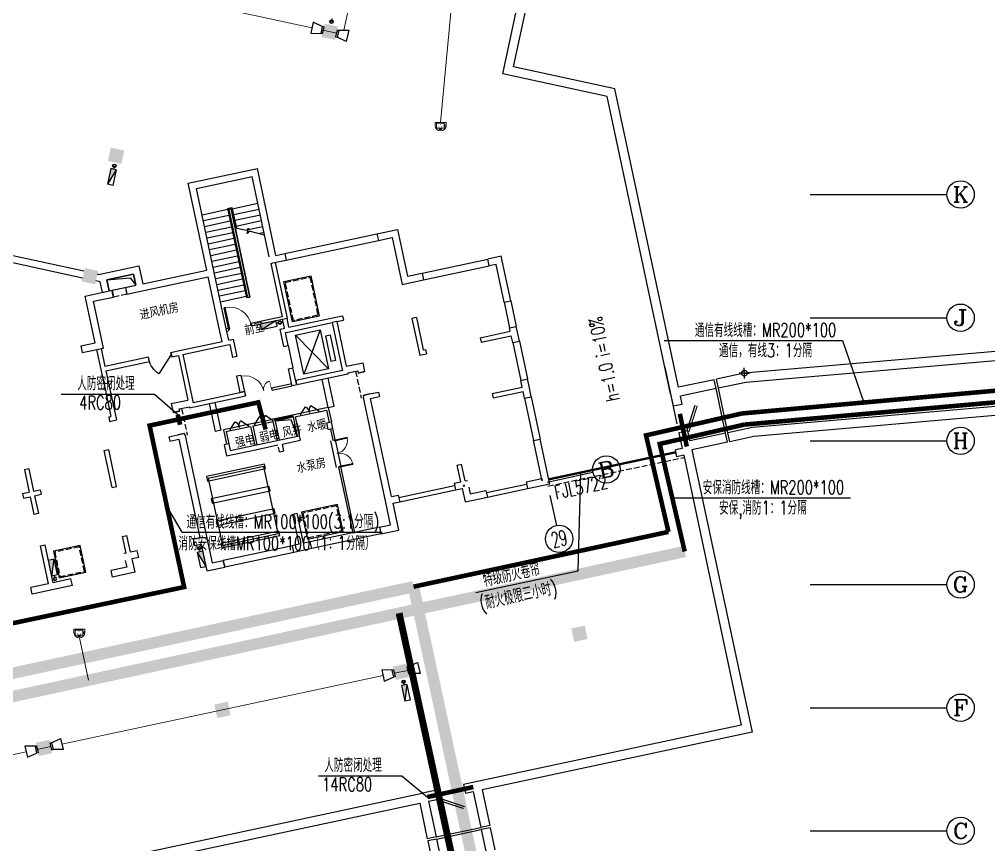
# Model space of a CAD drawing. Extents: x 791398 to 2325386, y -987887 to -518217.
# Drawn here: x 1611487 to 1653975, y -838658 to -802477 of the extents above; entities that cross this region are included whole.
import ezdxf
from ezdxf.enums import TextEntityAlignment as Align

# ---------------------------------------------------------------- set-up
doc = ezdxf.new("R2010")
doc.units = 0
doc.header["$LTSCALE"] = 1000
doc.header["$MEASUREMENT"] = 0
for name, pattern in [('BORDER', [1.75, 0.5, -0.25, 0.5, -0.25, 0, -0.25]), ('DASH', [0.35, 0.25, -0.1]), ('DASHEDX2', [1.5, 1, -0.5])]:
    doc.linetypes.add(name, pattern=pattern)
for name, color, linetype in [('AXIS', 3, 'Continuous'), ('AXIS_TEXT', 7, 'Continuous'), ('COLUMN', 252, 'Continuous'), ('HT-TEXT', 7, 'Continuous'), ('JPS-J', 6, 'Continuous'), ('JPS-X', 1, 'BORDER'), ('JPS-XHS', 7, 'Continuous'), ('LVTRY', 6, 'Continuous'), ('PROMPT', 1, 'Continuous'), ('PS房间字', 3, 'Continuous'), ('PUB_DIM', 3, 'Continuous'), ('RD-equip', 3, 'Continuous'), ('RD-text', 4, 'Continuous'), ('STAIR', 9, 'Continuous'), ('TEXT', 7, 'Continuous'), ('WALL', 8, 'Continuous'), ('WINDOW', 8, 'Continuous'), ('ZS封堵', 40, 'Continuous'), ('内部尺寸', 230, 'Continuous')]:
    doc.layers.add(name, color=color, linetype=linetype)
doc.layers.add('RD-line', color=2, linetype='Continuous', lineweight=0)
doc.styles.add('_TCH_AXIS', font='COMPLEX', dxfattribs={"bigfont": 'GBCBIG'})
doc.styles.add('_TEL_DIM', font='SIMPLEX', dxfattribs={"width": 0.8, "height": 3.5, "bigfont": 'HZTXT'})
doc.styles.add('COMPLEX', font='COMPLEX')
doc.styles.add('FS2', font='tjromans.shx', dxfattribs={"width": 0.8, "bigfont": 'tjhztxt.shx'})
doc.styles.add('TEXT', font='tjromans.shx', dxfattribs={"width": 0.8, "height": 400, "bigfont": 'tjhztxt.shx'})
doc.linetypes.add('BRA', pattern='A,2.8,-0.1,["B",_TEL_DIM,S=0.07,R=0,X=0,Y=-0.12],-0.25', length=3.15)
doc.linetypes.add('CCTV', pattern='A,2.8,-0.1,["V",_TEL_DIM,S=0.07,R=0,X=0,Y=-0.12],-0.25', length=3.15)
doc.linetypes.add('TD', pattern='A,2.8,-0.1,["C",_TEL_DIM,S=0.07,R=0,X=0,Y=-0.12],-0.25', length=3.15)

# ---------------------------------------------------------------- blocks, each defined once
blk = doc.blocks.new('DXHS')
at = {"layer": 'JPS-XHS'}
blk.add_hatch(color=256, dxfattribs=at).paths.add_polyline_path([(-350, 240), (-350, 0), (350, 0)])
at = {"layer": 'JPS-XHS', "linetype": 'Continuous'}
for p, q in [((-350, 240), (-350, 0)), ((-350, 240), (350, 240)), ((-350, 0), (350, 0)), ((350, 240), (350, 0))]:
    blk.add_line(p, q, dxfattribs=at)
at = {"layer": 'JPS-XHS'}
blk.add_line((-350, 240), (350, 0), dxfattribs=at)
blk = doc.blocks.new('FF')
at = {"linetype": 'Continuous'}
for radius in [75, 60]:
    blk.add_circle((0, 0), radius, dxfattribs=at)
blk = doc.blocks.new('dwd')
at = {"layer": 'PUB_DIM'}
for q in [(-233, 0), (0, 233), (233, 0), (0, -233)]:
    blk.add_line((0, 0), q, dxfattribs=at)
blk.add_circle((0, 0), 125, dxfattribs=at)
blk = doc.blocks.new('xxhhsss')
at = {"layer": 'JPS-X', "const_width": 50}
for points in [[(160042, -104096), (160010, -104243)], [(150460, -110714), (150492, -110568)], [(154241, -127471), (154210, -127324)], [(163201, -133331), (163170, -133184)]]:
    blk.add_lwpolyline(points, dxfattribs=at)
at = {"layer": 'JPS-X'}
for p, rotation in [((160010, -104243), 77.75137563667849), ((150492, -110568), 257.7513756366785), ((154210, -127324), 102.0402100864861), ((163170, -133184), 282.0402100720481)]:
    blk.add_blockref('FF', p, dxfattribs=dict(at, rotation=rotation))
at = {"layer": 'JPS-XHS'}
for p, rotation in [((150268, -111031), 257.7513756366785), ((163157, -133698), 282.0402100720481)]:
    blk.add_blockref('DXHS', p, dxfattribs=dict(at, rotation=rotation))
at = {"layer": 'JPS-XHS', "xscale": -0.9999999999999998, "rotation": 102.0402100864861}
blk.add_blockref('DXHS', (154432, -127788), dxfattribs=at)
blk = doc.blocks.new('_FZH')
blk.add_solid([(-0.5, -0.5), (0.5, -0.5), (-0.5, 0.5), (0.5, 0.5)])
blk = doc.blocks.new('_AXISO')
blk.add_circle((0, 0), 0.5)
at = {"layer": 'AXIS_TEXT', "style": 'COMPLEX', "width": 1.041667}
blk.add_attdef('A', text='', height=0.56, dxfattribs=at).set_placement((-0.25, -0.28), (0.25, -0.28), align=Align.FIT)
blk = doc.blocks.new('$DorLib2D$00000002')
for p, q in [((-0.5, 0), (-0.5, 0.4875)), ((-0.475, 0.4875), (-0.5, 0.4875)), ((-0.475, 0), (-0.475, 0.4875)), ((0.475, 0), (0.475, 0.4875)), ((0.475, 0.4875), (0.5, 0.4875)), ((0.5, 0), (0.5, 0.4875)), ((-0.5, 0), (-0.475, 0)), ((0.5, 0), (0.475, 0))]:
    blk.add_line(p, q)
at = {"lineweight": 13}
for centre, start, end in [((-0.4875, 0), 0, 88.53072), ((0.4875, 0), 91.46928, 180)]:
    blk.add_arc(centre, 0.4875, start, end, dxfattribs=at)
blk = doc.blocks.new('$DorLib2D$00000116')
at = {"color": 0}
for p, q in [((-0.5, 0), (-0.146, 0.354)), ((0.5, 0), (0.146, 0.354))]:
    blk.add_line(p, q, dxfattribs=at)
for centre, start, end in [((-0.5, 0), 0, 45), ((0.5, 0), 135, 180)]:
    blk.add_arc(centre, 0.5, start, end, dxfattribs=at)
blk = doc.blocks.new('$WINLIB2D$00000001')
for p, q in [((-0.5, 0.5), (0.5, 0.5)), ((-0.5, 0.5), (-0.5, -0.5)), ((0.5, 0.167), (-0.5, 0.167)), ((0.5, -0.5), (0.5, 0.5)), ((0.5, -0.167), (-0.5, -0.167)), ((-0.5, -0.5), (0.5, -0.5))]:
    blk.add_line(p, q)
blk = doc.blocks.new('$DorLib2D$00000025')
at = {"const_width": 0.02}
for points in [[(0.481, -0.001), (0.481, 0.691)], [(-0.481, 0.001), (-0.481, 0.308)]]:
    blk.add_lwpolyline(points, dxfattribs=at)
at = {"lineweight": 13}
for centre, radius, start, end in [((0.505, -0.002), 0.699, 91.9397, 179.7238), ((-0.501, 0.003), 0.307, 359.7899, 85.7508)]:
    blk.add_arc(centre, radius, start, end, dxfattribs=at)
blk = doc.blocks.new('$DorLib2D$00000001')
for p, q in [((0.45, 0.975), (0.5, 0.975)), ((0.45, 0), (0.45, 0.975)), ((0.5, 0), (0.5, 0.975)), ((0.5, 0), (0.45, 0))]:
    blk.add_line(p, q)
at = {"lineweight": 13}
blk.add_arc((0.475, 0), 0.975, 91.4693, 180, dxfattribs=at)
blk = doc.blocks.new('$DorLib2D$00000114')
at = {"color": 0}
blk.add_line((0.5, 0), (-0.207, 0.707), dxfattribs=at)
blk.add_arc((0.5, 0), 1, 135, 180, dxfattribs=at)
blk = doc.blocks.new('$DorLib2D$00000192')
at = {"color": 0}
blk.add_line((-0.5, 0.125), (0.366, 0.625), dxfattribs=at)
at = {"color": 0, "const_width": 0.0417}
blk.add_lwpolyline([(-0.542, 0.197), (0.324, 0.697)], dxfattribs=at)
blk = doc.blocks.new('dadadadadadadad')
at = {"layer": 'RD-equip'}
for p, q in [((-157, 0), (-157, -70)), ((-157, 0), (157, 0)), ((157, 0), (157, -70)), ((-154, -70), (-253, -500)), ((-157, -70), (157, -70)), ((248, -500), (155, -70)), ((-253, -500), (248, -500))]:
    blk.add_line(p, q, dxfattribs=at)
blk = doc.blocks.new('PCY07')
at = {"color": 0, "lineweight": -2}
for p, q in [((-321, 0), (-321, 182)), ((-321, 182), (321, 182)), ((-249, -161), (-249, 129)), ((-249, 129), (205, 129)), ((205, 129), (205, -161)), ((321, 0), (321, 182)), ((205, -161), (-249, -161))]:
    blk.add_line(p, q, dxfattribs=at)
at = {"color": 0, "lineweight": -2, "const_width": 25}
for points in [[(-34, 48, 1), (-9, 48, 1)], [(-111, -81, 1), (-86, -81, 1)], [(67, -81, -1), (42, -81, -1)]]:
    blk.add_lwpolyline(points, format="xyb", close=True, dxfattribs=at)
at = {"color": 0, "lineweight": -2, "const_width": 80}
blk.add_lwpolyline([(245, 69), (245, -100)], dxfattribs=at)
at = {"color": 0, "lineweight": -2}
blk.add_lwpolyline([(-12, -162, 100, 250, 0), (-12, -272, 250, 250, 0)], format="xyseb", dxfattribs=at)
blk.add_arc((0, 0), 321, 180, 0, dxfattribs=at)

msp = doc.modelspace()

# ---------------------------------------------------------------- linework, layer by layer
for p, q in [((1642446, -820622), (1642029, -818666)), ((1642544, -820601), (1642127, -818645)), ((1629758, -838318), (1631715, -837901)), ((1629779, -838416), (1631735, -837999))]:
    msp.add_line(p, q)
at = {"layer": 'AXIS'}
for p, q in [((1646148, -810156), (1652148, -810156)), ((1646148, -815556), (1652148, -815556)), ((1646148, -820956), (1652148, -820956)), ((1634620, -822762), (1636630, -822333)), ((1634746, -823348), (1635026, -824661)), ((1646148, -827256), (1652148, -827256)), ((1646148, -832656), (1652148, -832656)), ((1646148, -838056), (1652148, -838056))]:
    msp.add_line(p, q, dxfattribs=at)
at = {"layer": 'HT-TEXT'}
for p, q in [((1635984, -826650), (1636096, -822345)), ((1631495, -827608), (1635984, -826650))]:
    msp.add_line(p, q, dxfattribs=at)
at = {"layer": 'JPS-J'}
for points in [[(1619692, -822520), (1619733, -822716), (1622276, -822174), (1622234, -821978)], [(1622206, -822086), (1619761, -822608), (1620387, -825542), (1622832, -825020)], [(1619900, -823498), (1619942, -823694), (1622485, -823152), (1622443, -822956)], [(1620109, -824476), (1620151, -824672), (1622693, -824130), (1622652, -823934)], [(1620317, -825454), (1620359, -825650), (1622902, -825108), (1622860, -824912)]]:
    msp.add_lwpolyline(points, close=True, dxfattribs=at)
at = {"layer": 'JPS-X', "const_width": 50}
for points in [[(1622831, -815787), (1622758, -815803)], [(1613035, -826931), (1613020, -826858)]]:
    msp.add_lwpolyline(points, dxfattribs=at)
at = {"layer": 'LVTRY'}
msp.add_lwpolyline([(1623660, -820754), (1623407, -820035), (1622701, -820089)], dxfattribs=at)
at = {"layer": 'PROMPT'}
for p, q in [((1630952, -822911), (1630997, -822940)), ((1630960, -822948), (1630989, -822904))]:
    msp.add_line(p, q, dxfattribs=at)
msp.add_lwpolyline([(1630960, -822948), (1630997, -822940), (1630989, -822904), (1630952, -822911)], close=True, dxfattribs=at)
at = {"layer": 'RD-line', "linetype": 'CCTV'}
for p, q in [((1631999, -784976), (1629953, -806994)), ((1614118, -829594), (1614518, -831449))]:
    msp.add_line(p, q, dxfattribs=at)
at = {"layer": 'RD-line', "linetype": 'BRA', "ltscale": 0.8}
for p, q in [((1625708, -802955), (1627909, -792797)), ((1610239, -799795), (1624311, -802850)), ((1624800, -802956), (1625386, -803084)), ((1628508, -831018), (1627921, -831143)), ((1627432, -831248), (1613349, -834251)), ((1612860, -834356), (1612273, -834481)), ((1611784, -834585), (1597701, -837589))]:
    msp.add_line(p, q, dxfattribs=at)
at = {"layer": 'RD-line'}
for points, const_width in [([(1643158, -819755), (1658395, -818386), (1660803, -818386)], 200), ([(1593732, -830937), (1594035, -832573), (1618709, -827366), (1617195, -820286), (1621960, -819268), (1622280, -820458)], 200), ([(1618429, -819807), (1618532, -820250)], 200), ([(1643158, -819755), (1638957, -820716), (1639940, -824945)], 200), ([(1640440, -819771), (1640743, -821204)], 200), ([(1628764, -827351), (1639940, -824945)], 200), ([(1585253, -835352), (1591707, -835352), (1628764, -827351)], 500), ([(1628764, -827351), (1631458, -839843)], 500), ([(1629376, -836571), (1631385, -836133)], 200)]:
    msp.add_lwpolyline(points, dxfattribs=dict(at, const_width=const_width))
at = {"layer": 'RD-line', "linetype": 'DASHEDX2'}
for points, const_width in [([(1643270, -820242), (1658543, -818888), (1660705, -818888)], 200), ([(1643270, -820242), (1639557, -821091), (1640653, -825806)], 200), ([(1591814, -836352), (1591814, -836352), (1640653, -825806)], 500), ([(1628133, -828510), (1630515, -839473), (1630575, -840616)], 300)]:
    msp.add_lwpolyline(points, dxfattribs=dict(at, const_width=const_width))
at = {"layer": 'RD-text'}
for p, q in [((1639759, -816550), (1647575, -816550)), ((1647575, -816550), (1648511, -819274)), ((1613323, -818902), (1617415, -818902)), ((1617415, -818902), (1618429, -819807)), ((1618621, -824952), (1617952, -823826)), ((1640105, -823449), (1647922, -823449)), ((1618621, -824952), (1627397, -824952)), ((1624595, -835639), (1628245, -835639)), ((1628245, -835639), (1629376, -836571))]:
    msp.add_line(p, q, dxfattribs=at)
at = {"layer": 'STAIR'}
for p, q in [((1620817, -810777), (1621942, -810538)), ((1620621, -810819), (1619497, -811059)), ((1620675, -811073), (1619551, -811313)), ((1620611, -810770), (1620806, -810729)), ((1620611, -810770), (1621445, -814682)), ((1620670, -810809), (1620768, -810788)), ((1620670, -810809), (1621494, -814672)), ((1620768, -810788), (1620946, -811625)), ((1620806, -810729), (1621000, -811636)), ((1620871, -811032), (1621996, -810792)), ((1620925, -811286), (1622050, -811046)), ((1620730, -811328), (1619605, -811568)), ((1620980, -811540), (1622104, -811300)), ((1620784, -811582), (1619659, -811822)), ((1620838, -811836), (1619713, -812076)), ((1621439, -811727), (1620946, -811624)), ((1621527, -811625), (1621439, -811727)), ((1621468, -811858), (1621527, -811625)), ((1621556, -811756), (1621468, -811858)), ((1621510, -811693), (1622158, -811555)), ((1622239, -811933), (1621556, -811756)), ((1621965, -811862), (1622213, -811809)), ((1620892, -812091), (1619768, -812330)), ((1620947, -812345), (1619822, -812585)), ((1621001, -812599), (1619876, -812839)), ((1621055, -812853), (1619930, -813093)), ((1621109, -813108), (1619985, -813348)), ((1621164, -813362), (1620039, -813602)), ((1621218, -813616), (1620093, -813856)), ((1621272, -813871), (1620147, -814110)), ((1621326, -814125), (1620202, -814365)), ((1621381, -814379), (1620256, -814619)), ((1621435, -814633), (1620310, -814873)), ((1621494, -814672), (1621445, -814682)), ((1624670, -816091), (1623959, -818032)), ((1625035, -817802), (1623594, -816320)), ((1623271, -816772), (1623480, -817750)), ((1625027, -819491), (1624766, -818268)), ((1620333, -820492), (1620072, -819270)), ((1624587, -819585), (1623805, -819752)), ((1623825, -819849), (1624608, -819683)), ((1621506, -820242), (1620724, -820409)), ((1620745, -820507), (1621527, -820340)), ((1621800, -820179), (1622582, -820012)), ((1621821, -820277), (1622603, -820110)), ((1625384, -822124), (1625134, -820951)), ((1625330, -820909), (1625580, -822083))]:
    msp.add_line(p, q, dxfattribs=at)
for points in [[(1615321, -813892), (1616347, -813808), (1616599, -814131)], [(1625027, -819491), (1625281, -819437), (1625021, -818214)], [(1620333, -820492), (1620078, -820546), (1619818, -819324)]]:
    msp.add_lwpolyline(points, dxfattribs=at)
for points in [[(1623084, -813975), (1624257, -813725), (1624633, -815485), (1623459, -815735)], [(1623959, -818032), (1623594, -816320), (1624670, -816091), (1625035, -817802)], [(1625155, -817470), (1624915, -816345), (1625110, -816303), (1625350, -817428)], [(1623860, -824085), (1624110, -825259), (1625675, -824925), (1625425, -823752)], [(1612977, -825793), (1613227, -826967), (1614401, -826716), (1614150, -825543)]]:
    msp.add_lwpolyline(points, close=True, dxfattribs=at)
at = {"layer": 'STAIR', "linetype": 'DASH'}
for points in [[(1623143, -814013), (1624219, -813784), (1624573, -815447), (1623498, -815676)], [(1615547, -814355), (1616134, -814230), (1616197, -814524), (1615610, -814649)], [(1623919, -824124), (1624149, -825200), (1625616, -824887), (1625386, -823811)], [(1613036, -825832), (1613265, -826907), (1614341, -826678), (1614112, -825602)]]:
    msp.add_lwpolyline(points, close=True, dxfattribs=at)
at = {"layer": 'WALL'}
for p, q in [((1632673, -804870), (1637457, -782833)), ((1633149, -804564), (1637880, -782772)), ((1637591, -805528), (1633149, -804564)), ((1637254, -805865), (1632673, -804870)), ((1640381, -818609), (1637591, -805528)), ((1640031, -818888), (1637254, -805865)), ((1618890, -809655), (1621922, -809008)), ((1619246, -809885), (1621691, -809364)), ((1622442, -812885), (1621691, -809364)), ((1622736, -812822), (1621922, -809008)), ((1619704, -813469), (1618890, -809655)), ((1620018, -813504), (1619246, -809885)), ((1620670, -810809), (1620768, -810788)), ((1620768, -810788), (1620670, -810809)), ((1621494, -814672), (1620670, -810809)), ((1620670, -810809), (1621494, -814672)), ((1621592, -814651), (1620768, -810788)), ((1620768, -810788), (1621592, -814651)), ((1623127, -812739), (1627161, -811878)), ((1627161, -811878), (1628066, -811685)), ((1627161, -811878), (1627224, -812172)), ((1628066, -811685), (1628504, -813739)), ((1614256, -813816), (1607024, -812247)), ((1614319, -813523), (1607088, -811953)), ((1623189, -813032), (1627224, -812172)), ((1627224, -812172), (1627835, -812041)), ((1627835, -812041), (1628273, -814095)), ((1622736, -812822), (1623127, -812739)), ((1623127, -812739), (1623189, -813032)), ((1622442, -812885), (1622442, -812885)), ((1622505, -813178), (1622603, -813157)), ((1622505, -813178), (1623005, -815525)), ((1622505, -813178), (1622505, -813178)), ((1622603, -813157), (1623189, -813032)), ((1622700, -813136), (1623222, -815581)), ((1622798, -813116), (1622798, -813116)), ((1629139, -813604), (1632025, -812988)), ((1632611, -812863), (1632025, -812988)), ((1632087, -813282), (1632025, -812988)), ((1633029, -814819), (1632611, -812863)), ((1614961, -813663), (1616725, -813286)), ((1616725, -813286), (1616892, -814069)), ((1616892, -814069), (1619704, -813469)), ((1620571, -816096), (1620018, -813504)), ((1628504, -813739), (1629139, -813604)), ((1629139, -813604), (1629202, -813897)), ((1629202, -813897), (1632087, -813282)), ((1632381, -813219), (1632087, -813282)), ((1632735, -814882), (1632381, -813219)), ((1615034, -813985), (1614842, -813944)), ((1614961, -813663), (1614906, -813651)), ((1615132, -814444), (1615034, -813985)), ((1615321, -813892), (1616494, -813642)), ((1615425, -814381), (1615321, -813892)), ((1616494, -813642), (1616599, -814131)), ((1616661, -814425), (1619766, -813762)), ((1620277, -816158), (1619766, -813762)), ((1628273, -814095), (1629202, -813897)), ((1614374, -814606), (1615547, -814355)), ((1615132, -814444), (1615425, -814381)), ((1615547, -814355), (1615610, -814649)), ((1616134, -814230), (1616599, -814131)), ((1616134, -814230), (1616197, -814524)), ((1616197, -814524), (1616661, -814425)), ((1614812, -816659), (1614374, -814606)), ((1614730, -814837), (1615610, -814649)), ((1615168, -816890), (1614730, -814837)), ((1621494, -814672), (1621592, -814651)), ((1621592, -814651), (1621494, -814672)), ((1632735, -814882), (1633029, -814819)), ((1632735, -814882), (1632975, -816006)), ((1633029, -814819), (1633268, -815944)), ((1623005, -815525), (1621636, -815817)), ((1621657, -815915), (1623222, -815581)), ((1623026, -815623), (1623222, -815581)), ((1623110, -816014), (1623026, -815623)), ((1623305, -815973), (1623222, -815581)), ((1623305, -815973), (1625359, -815535)), ((1625401, -815730), (1625205, -815772)), ((1625359, -815535), (1625652, -815472)), ((1625359, -815535), (1625652, -815472)), ((1625401, -815730), (1625694, -815668)), ((1625401, -815730), (1625694, -815668)), ((1625401, -815730), (1625401, -815730)), ((1625401, -815730), (1625818, -817686)), ((1625652, -815472), (1625694, -815668)), ((1625652, -815472), (1625694, -815668)), ((1628890, -815548), (1628694, -815590)), ((1628694, -815590), (1629038, -817204)), ((1628890, -815548), (1629192, -816967)), ((1620371, -816598), (1620277, -816158)), ((1620658, -816026), (1620560, -816047)), ((1620665, -816536), (1620571, -816096)), ((1620581, -816145), (1620679, -816124)), ((1620679, -816124), (1620658, -816026)), ((1621636, -815817), (1621657, -815915)), ((1622914, -816056), (1623110, -816014)), ((1623076, -816814), (1622914, -816056)), ((1623249, -816189), (1625205, -815772)), ((1625205, -815772), (1625205, -815772)), ((1625205, -815772), (1625643, -817826)), ((1631686, -816435), (1633006, -816153)), ((1632975, -816006), (1633268, -815944)), ((1633006, -816153), (1632975, -816006)), ((1633321, -816188), (1633268, -815944)), ((1615105, -816597), (1615105, -816597)), ((1618513, -816995), (1620371, -816598)), ((1620665, -816536), (1620860, -816494)), ((1620860, -816494), (1621022, -817252)), ((1623151, -816210), (1623249, -816189)), ((1623271, -816772), (1623151, -816210)), ((1631686, -816435), (1631728, -816630)), ((1631728, -816630), (1633048, -816349)), ((1633111, -816642), (1633048, -816349)), ((1633111, -816642), (1633404, -816579)), ((1633404, -816579), (1633321, -816188)), ((1633404, -816579), (1633759, -818242)), ((1614176, -816795), (1614812, -816659)), ((1614176, -816795), (1614239, -817088)), ((1614239, -817088), (1615168, -816890)), ((1614874, -816953), (1615062, -817833)), ((1614874, -816953), (1614874, -816953)), ((1615070, -816911), (1615237, -817694)), ((1615168, -816890), (1615168, -816890)), ((1615168, -816890), (1615168, -816890)), ((1618122, -817078), (1618513, -816995)), ((1618653, -817170), (1620609, -816752)), ((1620609, -816752), (1620706, -816731)), ((1620706, -816731), (1620826, -817294)), ((1623076, -816814), (1623271, -816772)), ((1629192, -816967), (1629290, -816946)), ((1629290, -816946), (1629332, -817141)), ((1633111, -816642), (1633465, -818305)), ((1658441, -816677), (1643266, -817993)), ((1617144, -817287), (1615237, -817694)), ((1617186, -817482), (1617144, -817287)), ((1618122, -817078), (1618164, -817274)), ((1618164, -817274), (1618122, -817078)), ((1618164, -817274), (1618457, -817211)), ((1618457, -817211), (1618874, -819167)), ((1618653, -817170), (1619091, -819223)), ((1621022, -817252), (1620826, -817294)), ((1629038, -817204), (1629332, -817141)), ((1658457, -817078), (1643325, -818390)), ((1615062, -817833), (1615198, -818469)), ((1615278, -817889), (1617186, -817482)), ((1623284, -817792), (1623480, -817750)), ((1623436, -818501), (1623284, -817792)), ((1623631, -818459), (1623480, -817750)), ((1625654, -817875), (1623600, -818313)), ((1625643, -817826), (1625654, -817875)), ((1625818, -817686), (1626552, -817530)), ((1626635, -817921), (1626552, -817530)), ((1639783, -817725), (1640313, -820208)), ((1615278, -817889), (1615393, -818427)), ((1621199, -818083), (1621004, -818125)), ((1621004, -818125), (1621155, -818834)), ((1621199, -818083), (1621350, -818792)), ((1625891, -818028), (1623446, -818550)), ((1625881, -817980), (1626321, -817886)), ((1625881, -817980), (1625891, -818028)), ((1626321, -817886), (1626342, -817984)), ((1626342, -817984), (1626635, -817921)), ((1633465, -818305), (1633759, -818242)), ((1633528, -818598), (1633465, -818305)), ((1633842, -818633), (1633759, -818242)), ((1641946, -818275), (1640381, -818609)), ((1642029, -818666), (1641946, -818275)), ((1643266, -817993), (1642043, -818254)), ((1642127, -818645), (1642043, -818254)), ((1615393, -818427), (1615198, -818469)), ((1615198, -818469), (1615500, -819887)), ((1615393, -818427), (1615737, -820041)), ((1623425, -818452), (1622545, -818640)), ((1622545, -818640), (1622566, -818738)), ((1622566, -818738), (1623446, -818550)), ((1623446, -818550), (1623436, -818501)), ((1623600, -818313), (1623631, -818459)), ((1632208, -818880), (1633528, -818598)), ((1633926, -819024), (1633842, -818633)), ((1642029, -818666), (1640464, -819000)), ((1643325, -818390), (1642127, -818645)), ((1618947, -819510), (1621392, -818988)), ((1619101, -819272), (1621350, -818792)), ((1621350, -818792), (1621155, -818834)), ((1621350, -818792), (1621392, -818988)), ((1621371, -818890), (1621392, -818988)), ((1626844, -818899), (1626550, -818962)), ((1626550, -818962), (1626571, -819059)), ((1627551, -823656), (1626571, -819059)), ((1626844, -818899), (1627235, -818815)), ((1626885, -819095), (1627276, -819011)), ((1627803, -823398), (1626885, -819095)), ((1627235, -818815), (1627276, -819011)), ((1632208, -818880), (1632249, -819075)), ((1632249, -819075), (1633570, -818794)), ((1633632, -819087), (1633570, -818794)), ((1633632, -819087), (1633926, -819024)), ((1633632, -819087), (1634028, -820945)), ((1633926, -819024), (1634322, -820883)), ((1640031, -818888), (1640146, -819426)), ((1640537, -819342), (1640464, -819000)), ((1658537, -819078), (1643621, -820372)), ((1618141, -819324), (1618874, -819167)), ((1618141, -819324), (1618224, -819715)), ((1618497, -819554), (1618937, -819461)), ((1618518, -819652), (1618497, -819554)), ((1618937, -819461), (1618947, -819510)), ((1619091, -819223), (1619101, -819272)), ((1625027, -819491), (1624587, -819585)), ((1625027, -819491), (1625163, -820127)), ((1640146, -819426), (1640537, -819342)), ((1658553, -819478), (1643680, -820768)), ((1615402, -819908), (1615500, -819887)), ((1615402, -819908), (1615444, -820103)), ((1618224, -819715), (1618518, -819652)), ((1622680, -819992), (1622582, -820012)), ((1622701, -820089), (1622680, -819992)), ((1623805, -819752), (1623462, -819825)), ((1623462, -819825), (1623483, -819922)), ((1623483, -819922), (1623660, -820754)), ((1623581, -819902), (1623825, -819849)), ((1623581, -819902), (1623758, -820733)), ((1623825, -819849), (1623805, -819752)), ((1624587, -819585), (1624608, -819683)), ((1624608, -819683), (1624950, -819610)), ((1624950, -819610), (1625065, -820147)), ((1615444, -820103), (1615737, -820041)), ((1620724, -820409), (1620430, -820471)), ((1620745, -820507), (1620724, -820409)), ((1621604, -820221), (1621506, -820242)), ((1621506, -820242), (1621527, -820340)), ((1621527, -820340), (1621625, -820319)), ((1621800, -820179), (1621604, -820221)), ((1621625, -820319), (1621802, -821150)), ((1621723, -820298), (1621821, -820277)), ((1621723, -820298), (1621900, -821129)), ((1621821, -820277), (1621800, -820179)), ((1622582, -820012), (1622603, -820110)), ((1622603, -820110), (1622780, -820941)), ((1622701, -820089), (1622878, -820921)), ((1624967, -820168), (1625163, -820127)), ((1625030, -820462), (1624967, -820168)), ((1625030, -820462), (1625225, -820420)), ((1625163, -820127), (1625065, -820147)), ((1625225, -820420), (1625127, -820441)), ((1625225, -820420), (1625163, -820127)), ((1625330, -820909), (1625225, -820420)), ((1643621, -820372), (1642544, -820601)), ((1618042, -820776), (1618433, -820693)), ((1618042, -820776), (1618083, -820972)), ((1618726, -820630), (1618433, -820693)), ((1618747, -820728), (1618726, -820630)), ((1618747, -820728), (1619748, -825423)), ((1620430, -820471), (1620566, -821107)), ((1620549, -820548), (1620745, -820507)), ((1620549, -820548), (1620664, -821086)), ((1622976, -820900), (1623758, -820733)), ((1623758, -820733), (1623800, -820928)), ((1625127, -820441), (1625232, -820930)), ((1640788, -820516), (1640396, -820599)), ((1640396, -820599), (1640544, -821294)), ((1640881, -820956), (1640788, -820516)), ((1642446, -820622), (1640881, -820956)), ((1642530, -821013), (1642446, -820622)), ((1642628, -820993), (1642544, -820601)), ((1643680, -820768), (1642628, -820993)), ((1618083, -820972), (1618474, -820888)), ((1618474, -820888), (1619392, -825192)), ((1620664, -821086), (1620468, -821128)), ((1620468, -821128), (1620573, -821617)), ((1620664, -821086), (1620566, -821107)), ((1620664, -821086), (1620726, -821380)), ((1620726, -821380), (1621802, -821150)), ((1621802, -821150), (1622780, -820941)), ((1621844, -821346), (1622822, -821137)), ((1622780, -820941), (1622976, -820900)), ((1622843, -821235), (1622843, -821235)), ((1622885, -821430), (1622843, -821235)), ((1623018, -821095), (1623800, -820928)), ((1623080, -821389), (1623018, -821095)), ((1625232, -820930), (1625330, -820909)), ((1634028, -820945), (1634322, -820883)), ((1634404, -822706), (1634028, -820945)), ((1634697, -822643), (1634322, -820883)), ((1642530, -821013), (1640965, -821347)), ((1615205, -821381), (1615401, -821340)), ((1615550, -822995), (1615205, -821381)), ((1615745, -822953), (1615401, -821340)), ((1620573, -821617), (1621844, -821346)), ((1622885, -821430), (1623080, -821389)), ((1640544, -821294), (1640251, -821356)), ((1640314, -821650), (1640251, -821356)), ((1640607, -821587), (1640314, -821650)), ((1640607, -821587), (1643131, -833421)), ((1640965, -821347), (1643606, -833729)), ((1625580, -822083), (1625482, -822103)), ((1625482, -822103), (1626097, -824989)), ((1626195, -824968), (1625580, -822083)), ((1630678, -822018), (1630874, -821976)), ((1630835, -822751), (1630678, -822018)), ((1631030, -822709), (1630874, -821976)), ((1611901, -822188), (1611705, -822230)), ((1611705, -822230), (1611914, -823208)), ((1611901, -822188), (1612110, -823166)), ((1634676, -822545), (1634676, -822545)), ((1615550, -822995), (1615745, -822953)), ((1628117, -823433), (1630562, -822911)), ((1630541, -822814), (1630835, -822751)), ((1630541, -822814), (1630604, -823107)), ((1631030, -822709), (1631128, -822689)), ((1631191, -822982), (1631191, -822982)), ((1631191, -822982), (1631253, -823275)), ((1631959, -823227), (1633719, -822852)), ((1633698, -822754), (1634383, -822608)), ((1633698, -822754), (1633761, -823047)), ((1633761, -823047), (1634739, -822839)), ((1634383, -822608), (1634404, -822706)), ((1634739, -822839), (1634697, -822643)), ((1634718, -822741), (1634718, -822741)), ((1611621, -823271), (1611914, -823208)), ((1611621, -823271), (1611662, -823466)), ((1611662, -823466), (1611956, -823404)), ((1611956, -823404), (1612123, -824186)), ((1612110, -823166), (1612403, -823104)), ((1612151, -823362), (1612445, -823299)), ((1612151, -823362), (1612318, -824144)), ((1612403, -823104), (1612445, -823299)), ((1627803, -823398), (1628096, -823335)), ((1628096, -823335), (1628159, -823629)), ((1628159, -823629), (1630604, -823107)), ((1630604, -823107), (1630897, -823044)), ((1630897, -823044), (1631023, -823631)), ((1631253, -823275), (1631938, -823129)), ((1631938, -823129), (1632001, -823423)), ((1632001, -823423), (1633761, -823047)), ((1627760, -824634), (1627551, -823656)), ((1627866, -823691), (1628159, -823629)), ((1628116, -824865), (1627866, -823691)), ((1631023, -823631), (1632001, -823423)), ((1612318, -824144), (1612123, -824186)), ((1623469, -824169), (1623664, -824127)), ((1623750, -825489), (1623469, -824169)), ((1623946, -825447), (1623664, -824127)), ((1627271, -824738), (1627760, -824634)), ((1616008, -825147), (1616204, -825105)), ((1616360, -825838), (1616204, -825105)), ((1627271, -824738), (1624239, -825385)), ((1627334, -825032), (1624302, -825678)), ((1626097, -824989), (1626195, -824968)), ((1627271, -824738), (1627334, -825032)), ((1627334, -825032), (1628116, -824865)), ((1612415, -825555), (1612610, -825513)), ((1612965, -827176), (1612610, -825513)), ((1616165, -825880), (1616008, -825147)), ((1619099, -825254), (1619392, -825192)), ((1619099, -825254), (1619161, -825548)), ((1619161, -825548), (1619455, -825485)), ((1619455, -825485), (1619705, -826659)), ((1619748, -825423), (1619936, -826303)), ((1623750, -825489), (1623457, -825552)), ((1624239, -825385), (1623946, -825447)), ((1624302, -825678), (1624239, -825385)), ((1612769, -827218), (1612415, -825555)), ((1616165, -825880), (1616067, -825901)), ((1616654, -825776), (1616360, -825838)), ((1616716, -826069), (1616654, -825776)), ((1623457, -825552), (1620425, -826198)), ((1623519, -825845), (1620488, -826492)), ((1623519, -825845), (1623457, -825552)), ((1623911, -825762), (1623519, -825845)), ((1624302, -825678), (1623911, -825762)), ((1616130, -826194), (1616130, -826194)), ((1616130, -826194), (1616192, -826488)), ((1616716, -826069), (1616423, -826132)), ((1616423, -826132), (1616548, -826719)), ((1619936, -826303), (1620425, -826198)), ((1620488, -826492), (1620425, -826198)), ((1620425, -826198), (1620488, -826492)), ((1616192, -826488), (1615508, -826634)), ((1615570, -826927), (1615508, -826634)), ((1616548, -826719), (1615570, -826927)), ((1619705, -826659), (1620488, -826492)), ((1612769, -827218), (1611987, -827385)), ((1613747, -827009), (1612965, -827176)), ((1613810, -827303), (1613747, -827009)), ((1612049, -827678), (1611987, -827385)), ((1612930, -827490), (1612049, -827678)), ((1613810, -827303), (1612930, -827490)), ((1643131, -833421), (1631493, -835903)), ((1643606, -833729), (1631772, -836253)), ((1631493, -835903), (1630955, -836018)), ((1630955, -836018), (1631038, -836409)), ((1590494, -844648), (1629146, -836404)), ((1629781, -836268), (1629146, -836404)), ((1629865, -836659), (1629781, -836268)), ((1631038, -836409), (1631381, -836336)), ((1631381, -836336), (1631715, -837901)), ((1631772, -836253), (1632106, -837817)), ((1590494, -845057), (1629034, -836837)), ((1629034, -836837), (1629367, -838402)), ((1629425, -836753), (1629865, -836659)), ((1629425, -836753), (1629758, -838318)), ((1632106, -837817), (1631715, -837901)), ((1632127, -837915), (1631735, -837999)), ((1631735, -837999), (1631982, -839155)), ((1632127, -837915), (1632335, -838893)), ((1629758, -838318), (1629367, -838402)), ((1629779, -838416), (1629388, -838499)), ((1629388, -838499), (1629597, -839477)), ((1629779, -838416), (1629995, -839425))]:
    msp.add_line(p, q, dxfattribs=at)
msp.add_lwpolyline([(1615425, -814381), (1616599, -814131), (1616494, -813642), (1615321, -813892)], close=True, dxfattribs=at)
at = {"layer": 'WINDOW', "linetype": 'DASH'}
for p, q in [((1626635, -817921), (1626342, -817984)), ((1626550, -818962), (1626844, -818899)), ((1618518, -819652), (1618224, -819715)), ((1618433, -820693), (1618726, -820630))]:
    msp.add_line(p, q, dxfattribs=at)
at = {"layer": 'WINDOW', "linetype": 'DASH', "ltscale": 2, "const_width": 100}
msp.add_lwpolyline([(1634697, -822643), (1640272, -821454)], dxfattribs=at)
at = {"layer": 'ZS封堵', "linetype": 'DASH'}
for points in [[(1626223, -817907), (1626473, -819080)], [(1618594, -819534), (1618845, -820707)], [(1634657, -822936), (1640628, -821685)]]:
    msp.add_lwpolyline(points, dxfattribs=at)

# ---------------------------------------------------------------- block references
at = {"layer": 'AXIS'}
ref = msp.add_blockref('_AXISO', (1652748, -810156), dxfattribs=dict(at, xscale=1200, yscale=1200, zscale=1200))
ref.add_attrib('A', 'K', dxfattribs={"layer": 'AXIS_TEXT', "height": 679, "style": '_TCH_AXIS', "width": 1.105263}).set_placement((1652409, -810495), (1653087, -810495), align=Align.FIT)
ref = msp.add_blockref('_AXISO', (1652748, -815556), dxfattribs=dict(at, xscale=1200, yscale=1200, zscale=1200))
ref.add_attrib('A', 'J', dxfattribs={"layer": 'AXIS_TEXT', "height": 679, "style": '_TCH_AXIS', "width": 1.909091}).set_placement((1652409, -815895), (1653087, -815895), align=Align.FIT)
ref = msp.add_blockref('_AXISO', (1652748, -820956), dxfattribs=dict(at, xscale=1200, yscale=1200, zscale=1200))
ref.add_attrib('A', 'H', dxfattribs={"layer": 'AXIS_TEXT', "height": 679, "style": '_TCH_AXIS', "width": 1.05}).set_placement((1652409, -821295), (1653087, -821295), align=Align.FIT)
ref = msp.add_blockref('_AXISO', (1637217, -822208), dxfattribs=dict(at, xscale=1200, yscale=1200, zscale=1200))
ref.add_attrib('A', 'B', dxfattribs={"layer": 'AXIS_TEXT', "height": 679, "rotation": 12.0402, "style": '_TCH_AXIS', "width": 1.235294}).set_placement((1636956, -822611), (1637620, -822469), align=Align.FIT)
ref = msp.add_blockref('_AXISO', (1635151, -825248), dxfattribs=dict(at, xscale=1200, yscale=1200, zscale=1200))
ref.add_attrib('A', '29', dxfattribs={"layer": 'AXIS_TEXT', "height": 678.8, "rotation": 12.0402, "style": '_TCH_AXIS', "width": 0.617647}).set_placement((1634890, -825651), (1635553, -825509), align=Align.FIT)
ref = msp.add_blockref('_AXISO', (1652748, -827256), dxfattribs=dict(at, xscale=1200, yscale=1200, zscale=1200))
ref.add_attrib('A', 'G', dxfattribs={"layer": 'AXIS_TEXT', "height": 679, "style": '_TCH_AXIS', "width": 1.166667}).set_placement((1652409, -827595), (1653087, -827595), align=Align.FIT)
ref = msp.add_blockref('_AXISO', (1652748, -832656), dxfattribs=dict(at, xscale=1200, yscale=1200, zscale=1200))
ref.add_attrib('A', 'F', dxfattribs={"layer": 'AXIS_TEXT', "height": 679, "style": '_TCH_AXIS', "width": 1.3125}).set_placement((1652409, -832995), (1653087, -832995), align=Align.FIT)
ref = msp.add_blockref('_AXISO', (1652748, -838056), dxfattribs=dict(at, xscale=1200, yscale=1200, zscale=1200))
ref.add_attrib('A', 'C', dxfattribs={"layer": 'AXIS_TEXT', "height": 679, "style": '_TCH_AXIS', "width": 1.4}).set_placement((1652409, -838395), (1653087, -838395), align=Align.FIT)
at = {"layer": 'COLUMN'}
for p, xscale, yscale, zscale, rotation in [((1625093, -803020), 600.0000000001962, 599.9999999999687, 599.9999999999687, 347.7513756325624), ((1615726, -808456), 599.9999999999441, 599.9999999999193, 599.9999999999193, 347.7513756325686), ((1614581, -813734), 600.000000000399, 599.9999999999193, 599.9999999999193, 347.751375632578), ((1636039, -829412), 600.0000000001168, 599.9999999999544, 599.9999999999544, 12.04021007864434), ((1628215, -831081), 600.0000000001168, 600.000000000003, 600.000000000003, 12.04021007864434), ((1620391, -832750), 600.0000000000925, 600.000000000003, 600.000000000003, 12.04021007863347), ((1612567, -834418), 599.9999999998892, 600.0000000000515, 600.0000000000515, 12.04021007864898)]:
    msp.add_blockref('_FZH', p, dxfattribs=dict(at, xscale=xscale, yscale=yscale, zscale=zscale, rotation=rotation))
at = {"layer": 'JPS-X', "rotation": 12.04021008509479}
msp.add_blockref('FF', (1622905, -815772), dxfattribs=at)
at = {"layer": 'JPS-X', "xscale": -1, "rotation": 102.0402100864862}
msp.add_blockref('FF', (1613051, -827004), dxfattribs=at)
at = {"layer": 'JPS-XHS'}
msp.add_blockref('xxhhsss', (1465159, -698333), dxfattribs=at)
at = {"layer": 'JPS-XHS', "xscale": -1, "rotation": 192.0402100850948}
msp.add_blockref('DXHS', (1622391, -815759), dxfattribs=at)
at = {"layer": 'JPS-XHS', "rotation": 282.0402100864862}
msp.add_blockref('DXHS', (1612829, -826540), dxfattribs=at)
at = {"layer": 'RD-equip', "color": 3, "lineweight": 0, "xscale": 0.7475813101045787, "yscale": 0.7475813099881634, "zscale": 0.74758131}
for p in [(1629953, -807130), (1614118, -829354)]:
    msp.add_blockref('PCY07', p, dxfattribs=at)
at = {"layer": 'RD-line', "color": 1}
for p, rotation in [((1624800, -802956), 257.094697204239), ((1627921, -831144), 282.0697490008696), ((1612273, -834481), 282.0697490008696)]:
    msp.add_blockref('dadadadadadadad', p, dxfattribs=dict(at, rotation=rotation))
at = {"layer": 'RD-line', "color": 1, "xscale": -1}
for p, rotation in [((1625385, -803090), 77.094697204239), ((1628508, -831018), 102.0697490008696), ((1612860, -834356), 102.0697490008696)]:
    msp.add_blockref('dadadadadadadad', p, dxfattribs=dict(at, rotation=rotation))
at = {"layer": 'WINDOW'}
for name, p, xscale, yscale, zscale, rotation in [('$DorLib2D$00000001', (1621158, -815971), 1000, -1000, 1000, 192.0402100826761), ('$DorLib2D$00000114', (1617654, -817280), 1000, -1000, 1000, 12.04021011987576), ('$DorLib2D$00000025', (1621969, -818814), 1200, -1200, 1200, 192.0402100826807), ('$DorLib2D$00000116', (1624206, -819717), 800, -800, 800, 192.0402100826902), ('$DorLib2D$00000192', (1640467, -819971), -1200, 1200, -1200, 282.0402100786914), ('$DorLib2D$00000116', (1622201, -820145), -800, -800, -800, 192.0402100826799), ('$WINLIB2D$00000001', (1623081, -819957), 800, 100, 800, 192.0402100826575), ('$DorLib2D$00000116', (1621125, -820374), 800, -800, 800, 192.0402100826779), ('$DorLib2D$00000002', (1625406, -821506), -1200, 1200, -1200, 282.0402100826975), ('$DorLib2D$00000192', (1630410, -836339), 1200, -1200, 1200, 12.04021007864275)]:
    msp.add_blockref(name, p, dxfattribs=dict(at, xscale=xscale, yscale=yscale, zscale=zscale, rotation=rotation))
at = {"layer": '内部尺寸'}
msp.add_blockref('dwd', (1643266, -817993), dxfattribs=at)

# ---------------------------------------------------------------- texts
at = {"layer": 'PS房间字', "style": 'TEXT', "width": 0.8}
for s, p in [('进风机房', (1616821, -815663)), ('前室', (1621407, -816342)), ('水暖', (1624154, -820599)), ('风井', (1623071, -820830)), ('强电', (1621003, -821271)), ('弱电', (1622059, -821045)), ('水泵房', (1623693, -822383))]:
    msp.add_text(s, height=450, rotation=12.0402, dxfattribs=at).set_placement(p)
at = {"layer": 'RD-text', "linetype": 'TD', "style": 'FS2', "width": 0.7}
for s, p in [('通信有线线槽：MR200*100', (1644197, -816398)), ('通信，有线3：1分隔', (1644197, -817293)), ('人防密闭处理', (1615285, -818740)), ('4RC80', (1615027, -819575)), ('安保消防线槽：MR200*100', (1644544, -823297)), ('安保,消防1：1分隔', (1644082, -824190)), ('通信有线线槽：MR100*100(3:1分隔)', (1623035, -824800)), ('消防安保线槽MR100*100（1：1分隔）', (1622763, -825748)), ('人防密闭处理', (1626115, -835478)), ('14RC80', (1625857, -836313))]:
    msp.add_text(s, height=600, rotation=0.1611, dxfattribs=at).set_placement(p, align=Align.CENTER)
at = {"layer": 'TEXT', "style": 'FS2', "width": 0.7}
msp.add_text('h=1.0 i=10%%%', height=600, rotation=102.2013, dxfattribs=at).set_placement((1637100, -817379), align=Align.MIDDLE)
for s, p in [('FJL5722', (1635010, -823524)), ('(耐火极限三小时)', (1631731, -828397, 0))]:
    msp.add_text(s, height=600, rotation=12.2013, dxfattribs=at).set_placement(p)
msp.add_text('特级防火卷帘', height=600, rotation=12.2013, dxfattribs=at).set_placement((1633118, -827107, 0), align=Align.CENTER)

doc.saveas('drawing.dxf')
